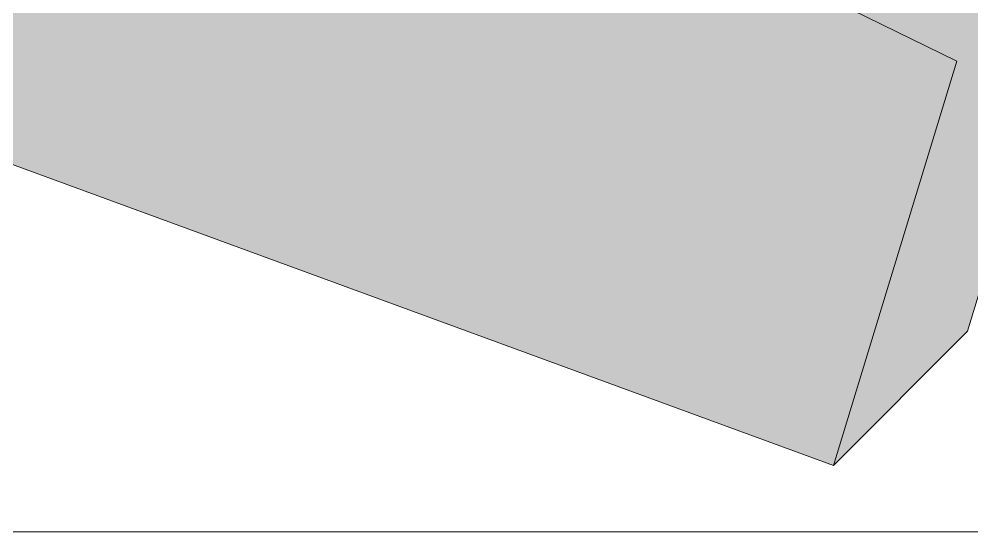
# Model space of a CAD drawing. Header units: metres. Extents: x -3 to 687, y -1 to 1371.
# Drawn here: x 436.26 to 466.42, y 0 to 16.22 of the extents above; entities that cross this region are included whole.
import ezdxf

# ---------------------------------------------------------------- set-up
doc = ezdxf.new("R2010")
doc.units = ezdxf.units.M
doc.header["$MEASUREMENT"] = 0
for name, color, linetype, lineweight, true_color in [('TPX_BUILDINGS', 7, 'CONTINUOUS', 0, 0x000000), ('TPX_BUILDINGS_HATCH', 7, 'CONTINUOUS', 0, 0xf0f0f0), ('TPX_BUILDINGS_SHADOWS_HATCH', 7, 'CONTINUOUS', 0, 0x000000), ('TPX_BUILDINGS_SHADOWS_OUTLINES', 7, 'CONTINUOUS', 0, 0x000000), ('TPX_FRAME_PROJECT', 7, 'CONTINUOUS', 0, 0x000000)]:
    doc.layers.add(name, color=color, linetype=linetype, lineweight=lineweight, true_color=true_color)

msp = doc.modelspace()

# ---------------------------------------------------------------- hatches: boundary and pattern name
at = {"layer": 'TPX_BUILDINGS_HATCH'}
msp.add_hatch(color=256, dxfattribs=at).paths.add_polyline_path([(370.614, 68.829), (359.897, 39.515), (462.032, 2.1), (465.936, 14.887), (443.029, 26.091), (425.101, 33.391), (425.634, 36.034), (397.087, 47.127), (398.902, 51.72), (370.614, 68.829)])
at = {"layer": 'TPX_BUILDINGS_SHADOWS_HATCH'}
msp.add_hatch(color=256, dxfattribs=at).paths.add_polyline_path([(374.857, 73.072), (370.614, 68.829), (398.902, 51.72), (397.087, 47.127), (425.634, 36.034), (425.101, 33.391), (443.029, 26.091), (465.936, 14.887), (462.032, 2.1), (466.274, 6.343), (470.179, 19.129), (447.272, 30.334), (429.344, 37.633), (429.876, 40.277), (401.329, 51.37), (403.145, 55.963), (374.857, 73.072)])

# ---------------------------------------------------------------- linework, layer by layer
at = {"layer": 'TPX_BUILDINGS', "elevation": 0.042}
msp.add_lwpolyline([(370.614, 68.829), (359.897, 39.515), (462.032, 2.1), (465.936, 14.887), (443.029, 26.091), (425.101, 33.391), (425.634, 36.034), (397.087, 47.127), (398.902, 51.72)], close=True, dxfattribs=at)
at = {"layer": 'TPX_BUILDINGS_SHADOWS_OUTLINES', "elevation": 0.039}
msp.add_lwpolyline([(374.857, 73.072), (370.614, 68.829), (398.902, 51.72), (397.087, 47.127), (425.634, 36.034), (425.101, 33.391), (443.029, 26.091), (465.936, 14.887), (462.032, 2.1), (466.274, 6.343), (470.179, 19.129), (447.272, 30.334), (429.344, 37.633), (429.876, 40.277), (401.329, 51.37), (403.145, 55.963)], close=True, dxfattribs=at)
at = {"layer": 'TPX_FRAME_PROJECT', "elevation": 0}
msp.add_lwpolyline([(0, 0), (681.314, 0), (681.314, 1365.202), (0, 1365.202)], close=True, dxfattribs=at)

doc.saveas('drawing.dxf')
